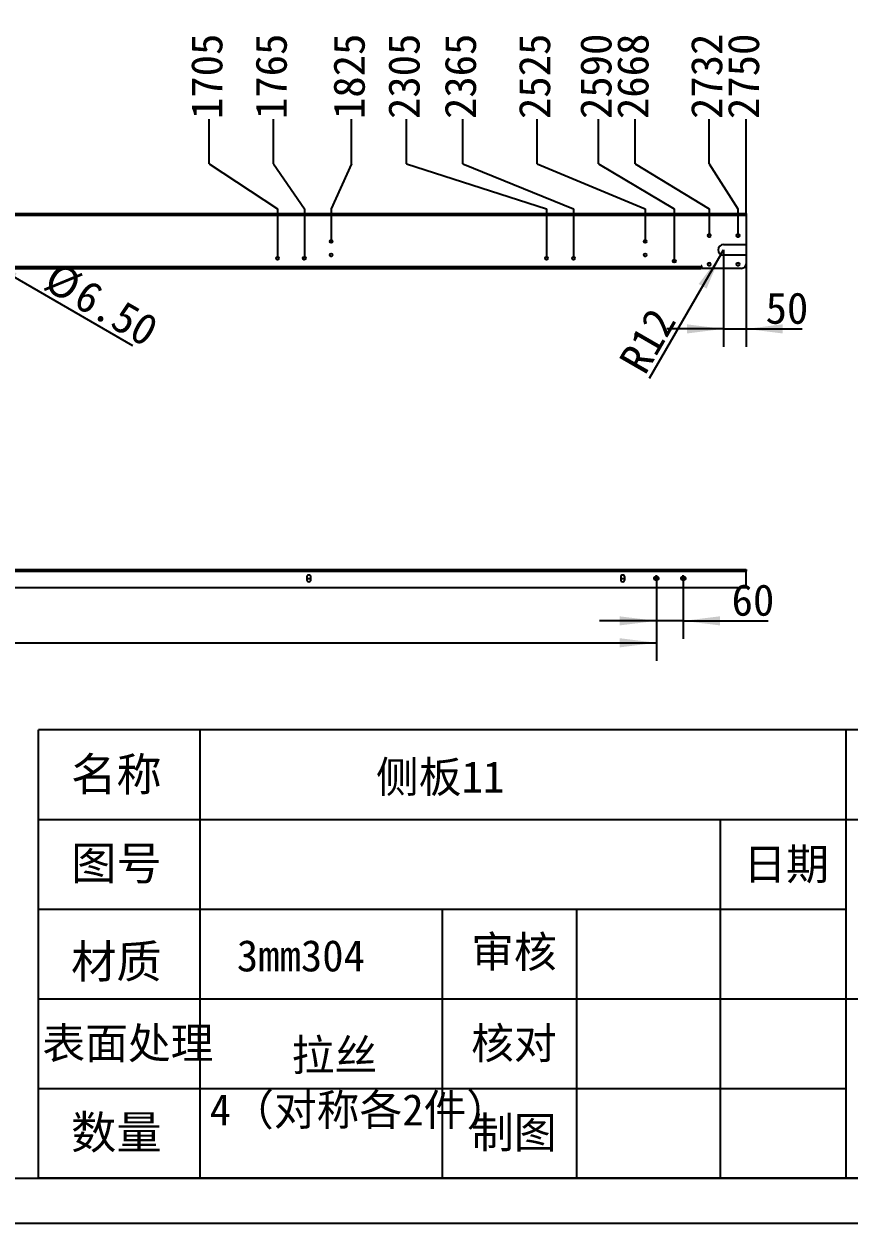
# Model space of a CAD drawing. Header units: millimetres. Extents: x 0 to 297, y 0 to 210.
# Drawn here: x 102.4 to 194.4, y 0 to 133.7 of the extents above; entities that cross this region are included whole.
import ezdxf

# ---------------------------------------------------------------- set-up
doc = ezdxf.new("R2010")
doc.units = ezdxf.units.MM
doc.linetypes.add('SLD-实线', pattern=[0])
doc.layers.add('图框', color=7, linetype='SLD-实线')
doc.styles.add('SLDTEXTSTYLE0', font='SIMSUN.TTC', dxfattribs={"bigfont": 'bigfont'})
doc.styles.add('SLDTEXTSTYLE1', font='SIMSUN.TTC')
doc.styles.add('SLDTEXTSTYLE2', font='SIMSUN.TTC', dxfattribs={"bigfont": 'bigfont'})
doc.dimstyles.new('SLDDIMSTYLE0', dxfattribs={"dimtxt": 3.5, "dimasz": 4.08, "dimexe": 0, "dimexo": 0.0625, "dimgap": 0.875, "dimtad": 2, "dimlfac": 20, "dimrnd": 1e-09, "dimzin": 12, "dimdsep": 46, "dimtxsty": 'SLDTEXTSTYLE1', "dimsah": 1, "dimcen": 0.09, "dimadec": 0, "dimazin": 3, "dimtfac": 1, "dimtofl": 0, "dimtmove": 0, "dimatfit": 3, "dimfxl": 0, "dimfrac": 2, "dimtolj": 1, "dimtzin": 12, "dimarcsym": 0})
doc.dimstyles.new('SLDDIMSTYLE1', dxfattribs={"dimtxt": 3.5, "dimasz": 4.08, "dimexe": 0, "dimexo": 0.0625, "dimgap": 0.875, "dimtad": 2, "dimlfac": 20, "dimrnd": 1e-09, "dimzin": 12, "dimdsep": 46, "dimtxsty": 'SLDTEXTSTYLE1', "dimsah": 1, "dimcen": 0.09, "dimadec": 0, "dimazin": 3, "dimtfac": 1, "dimtmove": 0, "dimatfit": 0, "dimfxl": 0, "dimfrac": 2, "dimtolj": 1, "dimtzin": 12, "dimarcsym": 0})
doc.dimstyles.new('SLDDIMSTYLE3', dxfattribs={"dimtxt": 3.5, "dimasz": 4.08, "dimexe": 0, "dimexo": 0.0625, "dimgap": 0.875, "dimtad": 0, "dimtih": 1, "dimtoh": 1, "dimlfac": 20, "dimrnd": 1e-09, "dimzin": 12, "dimdsep": 46, "dimtxsty": 'SLDTEXTSTYLE1', "dimblk1": 'NONE', "dimblk2": 'NONE', "dimsah": 1, "dimcen": 0.09, "dimadec": 0, "dimazin": 3, "dimtfac": 1, "dimtofl": 0, "dimtmove": 0, "dimatfit": 3, "dimldrblk": 'NONE', "dimfxl": 0, "dimfrac": 2, "dimtolj": 1, "dimtzin": 12, "dimarcsym": 0})
doc.dimstyles.new('SLDDIMSTYLE7', dxfattribs={"dimtxt": 3.5, "dimasz": 4.08, "dimexe": 0, "dimexo": 0.0625, "dimgap": 0.875, "dimtad": 2, "dimlfac": 20, "dimrnd": 1e-09, "dimzin": 4, "dimdsep": 46, "dimtxsty": 'SLDTEXTSTYLE1', "dimblk1": 'NONE', "dimsah": 1, "dimcen": 0, "dimadec": 0, "dimazin": 1, "dimtfac": 1, "dimtmove": 0, "dimatfit": 3, "dimldrblk": 'NONE', "dimfxl": 0, "dimfrac": 2, "dimtolj": 1, "dimtzin": 12, "dimarcsym": 0})
doc.dimstyles.new('SLDDIMSTYLE8', dxfattribs={"dimtxt": 3.5, "dimasz": 4.08, "dimexe": 0, "dimexo": 0.0625, "dimgap": 0.875, "dimtad": 2, "dimlfac": 20, "dimrnd": 1e-09, "dimzin": 12, "dimdsep": 46, "dimtxsty": 'SLDTEXTSTYLE1', "dimsah": 1, "dimcen": 0, "dimadec": 0, "dimazin": 3, "dimtfac": 1, "dimtofl": 0, "dimtmove": 0, "dimatfit": 3, "dimfxl": 0, "dimfrac": 2, "dimtolj": 1, "dimtzin": 12, "dimarcsym": 0})

# ---------------------------------------------------------------- blocks, each defined once
blk = doc.blocks.new('_D_13')
at = {"layer": '图框'}
for p, q in [((123.03, 118.14), (123.03, 123.14)), ((123.03, 118.14), (130.63, 113.14)), ((130.63, 113.14), (130.63, 107.61))]:
    blk.add_line(p, q, dxfattribs=at)
at = {"layer": '图框', "insert": (120.99, 123.14), "char_height": 3.5, "attachment_point": 1, "rotation": 90, "style": 'SLDTEXTSTYLE1'}
blk.add_mtext('1705', dxfattribs=at)
blk = doc.blocks.new('_None')
blk = doc.blocks.new('_D_14')
at = {"layer": '图框'}
for p, q in [((130.2, 118.14), (130.2, 123.14)), ((130.2, 118.14), (133.63, 113.14)), ((133.63, 113.14), (133.63, 107.61))]:
    blk.add_line(p, q, dxfattribs=at)
at = {"layer": '图框', "insert": (128.17, 123.14), "char_height": 3.5, "attachment_point": 1, "rotation": 90, "style": 'SLDTEXTSTYLE1'}
blk.add_mtext('1765', dxfattribs=at)
blk = doc.blocks.new('_D_15')
at = {"layer": '图框'}
for p, q in [((138.9, 118.14), (138.9, 123.14)), ((138.9, 118.14), (136.63, 113.14)), ((136.63, 113.14), (136.63, 109.48))]:
    blk.add_line(p, q, dxfattribs=at)
at = {"layer": '图框', "insert": (136.86, 123.14), "char_height": 3.5, "attachment_point": 1, "rotation": 90, "style": 'SLDTEXTSTYLE1'}
blk.add_mtext('1825', dxfattribs=at)
blk = doc.blocks.new('_D_16')
at = {"layer": '图框'}
for p, q in [((145.02, 118.14), (145.02, 123.14)), ((145.02, 118.14), (160.63, 113.14)), ((160.63, 113.14), (160.63, 107.61))]:
    blk.add_line(p, q, dxfattribs=at)
at = {"layer": '图框', "insert": (142.98, 123.14), "char_height": 3.5, "attachment_point": 1, "rotation": 90, "style": 'SLDTEXTSTYLE1'}
blk.add_mtext('2305', dxfattribs=at)
blk = doc.blocks.new('_D_17')
at = {"layer": '图框'}
for p, q in [((151.3, 118.14), (151.3, 123.14)), ((151.3, 118.14), (163.63, 113.14)), ((163.63, 113.14), (163.63, 107.61))]:
    blk.add_line(p, q, dxfattribs=at)
at = {"layer": '图框', "insert": (149.27, 123.14), "char_height": 3.5, "attachment_point": 1, "rotation": 90, "style": 'SLDTEXTSTYLE1'}
blk.add_mtext('2365', dxfattribs=at)
blk = doc.blocks.new('_D_18')
at = {"layer": '图框'}
for p, q in [((159.58, 118.14), (159.58, 123.14)), ((159.58, 118.14), (171.63, 113.14)), ((171.63, 113.14), (171.63, 109.48))]:
    blk.add_line(p, q, dxfattribs=at)
at = {"layer": '图框', "insert": (157.54, 123.14), "char_height": 3.5, "attachment_point": 1, "rotation": 90, "style": 'SLDTEXTSTYLE1'}
blk.add_mtext('2525', dxfattribs=at)
blk = doc.blocks.new('_D_19')
at = {"layer": '图框'}
for p, q in [((166.42, 118.14), (166.42, 123.14)), ((166.42, 118.14), (174.88, 113.14)), ((174.88, 113.14), (174.88, 107.29))]:
    blk.add_line(p, q, dxfattribs=at)
at = {"layer": '图框', "insert": (164.38, 123.14), "char_height": 3.5, "attachment_point": 1, "rotation": 90, "style": 'SLDTEXTSTYLE1'}
blk.add_mtext('2590', dxfattribs=at)
blk = doc.blocks.new('_D_20')
at = {"layer": '图框'}
for p, q in [((170.53, 118.14), (170.53, 123.14)), ((170.53, 118.14), (178.78, 113.14)), ((178.78, 113.14), (178.78, 110.14))]:
    blk.add_line(p, q, dxfattribs=at)
at = {"layer": '图框', "insert": (168.5, 123.14), "char_height": 3.5, "attachment_point": 1, "rotation": 90, "style": 'SLDTEXTSTYLE1'}
blk.add_mtext('2668', dxfattribs=at)
blk = doc.blocks.new('_D_21')
at = {"layer": '图框'}
for p, q in [((178.76, 118.14), (178.76, 123.14)), ((178.76, 118.14), (181.98, 113.14)), ((181.98, 113.14), (181.98, 110.14))]:
    blk.add_line(p, q, dxfattribs=at)
at = {"layer": '图框', "insert": (176.73, 123.14), "char_height": 3.5, "attachment_point": 1, "rotation": 90, "style": 'SLDTEXTSTYLE1'}
blk.add_mtext('2732', dxfattribs=at)
blk = doc.blocks.new('_D_22')
at = {"layer": '图框'}
blk.add_line((182.88, 112.43), (182.88, 123.14), dxfattribs=at)
at = {"layer": '图框', "insert": (180.84, 123.14), "char_height": 3.5, "attachment_point": 1, "rotation": 90, "style": 'SLDTEXTSTYLE1'}
blk.add_mtext('2750', dxfattribs=at)
blk = doc.blocks.new('_D_31')
at = {"layer": '图框'}
for q in [(97.49, 107.69), (114.48, 97.88)]:
    blk.add_line((97.77, 107.53), q, dxfattribs=at)
blk.add_solid([(97.77, 107.53), (101.05, 105.05), (101.56, 105.93)], dxfattribs=at)
at = {"layer": '图框', "char_height": 3.5, "attachment_point": 1, "rotation": 330, "style": 'SLDTEXTSTYLE1'}
for s, insert in [('%%c', (106.08, 107.37)), ('6.50', (109.43, 105.43))]:
    blk.add_mtext(s, dxfattribs=dict(at, insert=insert))
blk = doc.blocks.new('_D_32')
at = {"layer": '图框'}
for q in [(180.38, 108.54), (172.08, 94.18)]:
    blk.add_line((180.08, 108.02), q, dxfattribs=at)
blk.add_solid([(180.08, 108.02), (177.6, 104.74), (178.48, 104.23)], dxfattribs=at)
at = {"layer": '图框', "insert": (168.58, 96.2), "char_height": 3.5, "attachment_point": 1, "rotation": 60, "style": 'SLDTEXTSTYLE1'}
blk.add_mtext('R12', dxfattribs=at)
blk = doc.blocks.new('_D_33')
at = {"layer": '图框'}
for p, q in [((180.38, 108.54), (180.38, 97.73)), ((182.88, 109.14), (182.88, 97.73)), ((180.38, 99.73), (174.03, 99.73)), ((180.38, 99.73), (182.88, 99.73)), ((182.88, 99.73), (189.14, 99.73))]:
    blk.add_line(p, q, dxfattribs=at)
for points in [[(180.38, 99.73), (176.3, 100.24), (176.3, 99.22)], [(182.88, 99.73), (186.96, 99.22), (186.96, 100.24)]]:
    blk.add_solid(points, dxfattribs=at)
at = {"layer": '图框', "insert": (185.06, 103.8), "char_height": 3.5, "attachment_point": 1, "style": 'SLDTEXTSTYLE1'}
blk.add_mtext('50', dxfattribs=at)
blk = doc.blocks.new('_D_40')
at = {"layer": '图框'}
for p, q in [((55.38, 71.55), (55.38, 62.72)), ((172.88, 71.55), (172.88, 62.72)), ((55.38, 64.72), (172.88, 64.72))]:
    blk.add_line(p, q, dxfattribs=at)
for points in [[(55.38, 64.72), (59.46, 64.21), (59.46, 65.23)], [(172.88, 64.72), (168.8, 65.23), (168.8, 64.21)]]:
    blk.add_solid(points, dxfattribs=at)
at = {"layer": '图框', "insert": (85.12, 68.79), "char_height": 3.5, "attachment_point": 1, "style": 'SLDTEXTSTYLE1'}
blk.add_mtext('2350', dxfattribs=at)
blk = doc.blocks.new('_D_41')
at = {"layer": '图框'}
for p, q in [((172.88, 71.55), (172.88, 65.16)), ((175.88, 71.55), (175.88, 65.16)), ((172.88, 67.16), (166.53, 67.16)), ((175.88, 67.16), (172.88, 67.16)), ((175.88, 67.16), (185.35, 67.16))]:
    blk.add_line(p, q, dxfattribs=at)
for points in [[(172.88, 67.16), (168.8, 67.67), (168.8, 66.66)], [(175.88, 67.16), (179.96, 66.66), (179.96, 67.67)]]:
    blk.add_solid(points, dxfattribs=at)
at = {"layer": '图框', "insert": (181.27, 71.24), "char_height": 3.5, "attachment_point": 1, "style": 'SLDTEXTSTYLE1'}
blk.add_mtext('60', dxfattribs=at)
blk = doc.blocks.new('SW_CENTERMARKSYMBOL_2')
at = {"layer": '图框', "color": 0}
for p, q in [((-0.25, 0), (-0.35, 0)), ((0, 0), (-0.125, 0)), ((0, 0.25), (0, 0.35)), ((0, 0), (0, 0.125)), ((0, 0), (0, -0.125)), ((0, 0), (0.125, 0)), ((0.25, 0), (0.35, 0)), ((0, -0.25), (0, -0.35))]:
    blk.add_line(p, q, dxfattribs=at)
blk = doc.blocks.new('SW_CENTERMARKSYMBOL_3')
at = {"layer": '图框', "color": 0}
for p, q in [((-0.25, 0), (-0.35, 0)), ((0, 0), (-0.125, 0)), ((0, 0.25), (0, 0.35)), ((0, 0), (0, 0.125)), ((0, 0), (0, -0.125)), ((0, 0), (0.125, 0)), ((0.25, 0), (0.35, 0)), ((0, -0.25), (0, -0.35))]:
    blk.add_line(p, q, dxfattribs=at)

msp = doc.modelspace()

# ---------------------------------------------------------------- linework, layer by layer
at = {"color": 7, "linetype": 'SLD-实线', "lineweight": 25}
for p, q in [((45.37710829, 112.58368343), (182.87710829, 112.58368343)), ((45.37710829, 112.43368343), (182.87710829, 112.43368343)), ((45.37710829, 112.39685343), (182.87710829, 112.39685343)), ((182.87710829, 112.58368343), (182.87710829, 112.43368343)), ((182.87710829, 112.39685343), (182.87710829, 112.43368343)), ((182.87710829, 112.39685343), (182.87710829, 109.14118343)), ((180.37710829, 109.14118343), (182.87710829, 109.14118343)), ((182.87710829, 107.94118343), (180.37710829, 107.94118343)), ((182.87710829, 107.94118343), (182.87710829, 106.98368343)), ((177.87710829, 106.67051343), (50.37710829, 106.67051343)), ((50.37710829, 106.63368343), (177.87710829, 106.63368343)), ((50.37710829, 106.48368343), (177.87710829, 106.48368343)), ((177.95210829, 106.74551343), (177.87710829, 106.74551343)), ((177.87710829, 106.74551343), (177.87710829, 106.67051343)), ((177.87710829, 106.63368343), (177.87710829, 106.67051343)), ((177.87710829, 106.48368343), (177.87710829, 106.63368343)), ((177.95210829, 106.48368343), (177.95210829, 106.74551343)), ((182.37710829, 106.48368343), (177.95210829, 106.48368343)), ((45.37710829, 72.90367724), (182.87710829, 72.90367724)), ((45.37710829, 72.71684724), (182.87710829, 72.71684724)), ((182.87710829, 72.90367724), (182.87710829, 72.71684724)), ((182.87710829, 70.90367724), (182.87710829, 72.71684724)), ((45.37710829, 70.90367724), (182.87710829, 70.90367724)), ((133.90210829, 72.05367724), (133.90210829, 71.75367724)), ((133.90210829, 71.90367724), (134.35210829, 71.90367724)), ((134.35210829, 71.75367724), (134.35210829, 72.05367724)), ((168.90210829, 72.05367724), (168.90210829, 71.75367724)), ((168.90210829, 71.90367724), (169.35210829, 71.90367724)), ((169.35210829, 71.75367724), (169.35210829, 72.05367724)), ((172.65210829, 71.90367724), (173.10210829, 71.90367724)), ((175.65210829, 71.90367724), (176.10210829, 71.90367724))]:
    msp.add_line(p, q, dxfattribs=at)
for centre, radius in [((178.77710829, 110.14118343), 0.17), ((181.97710829, 110.14118343), 0.17), ((136.62710829, 109.48368343), 0.17), ((171.62710829, 109.48368343), 0.17), ((130.62710829, 107.60868343), 0.1625), ((133.62710829, 107.60868343), 0.1625), ((136.62710829, 107.98368343), 0.17), ((160.62710829, 107.60868343), 0.1625), ((163.62710829, 107.60868343), 0.1625), ((171.62710829, 107.98368343), 0.17), ((174.87710829, 107.29118343), 0.17), ((178.77710829, 106.94118343), 0.17), ((181.97710829, 106.94118343), 0.17), ((172.87710829, 71.90367724), 0.225), ((175.87710829, 71.90367724), 0.225)]:
    msp.add_circle(centre, radius, dxfattribs=at)
at = {"color": 7, "linetype": 'SLD-实线', "lineweight": 18}
for centre in [(178.77710829, 110.14118343), (181.97710829, 110.14118343), (178.77710829, 106.94118343), (181.97710829, 106.94118343)]:
    msp.add_arc(centre, 0.2, 255, 195, dxfattribs=at)
at = {"color": 7, "linetype": 'SLD-实线', "lineweight": 25}
for centre, radius, start, end in [((180.37710829, 108.54118343), 0.6, 90, 270), ((182.37710829, 106.98368343), 0.5, 270, 0), ((134.12710829, 72.05367724), 0.225, 0, 180), ((169.12710829, 72.05367724), 0.225, 0, 180), ((134.12710829, 71.75367724), 0.225, 180, 0), ((169.12710829, 71.75367724), 0.225, 180, 0)]:
    msp.add_arc(centre, radius, start, end, dxfattribs=at)
at = {"layer": '图框'}
for p, q in [((291.99342736, 54.99937986), (103.99342736, 54.99937986)), ((103.99342736, 4.99937986), (103.99342736, 54.99937986)), ((121.99342736, 54.99937986), (121.99342736, 4.99937986)), ((193.99342736, 54.99937986), (193.99342736, 4.99937986)), ((103.99342736, 44.99937986), (291.99342736, 44.99937986)), ((179.99342736, 44.99937986), (179.99342736, 4.99937986)), ((103.99342736, 34.99937986), (193.99342736, 34.99937986)), ((148.99342736, 34.99937986), (148.99342736, 4.99937986)), ((163.99342736, 34.99937986), (163.99342736, 4.99937986)), ((103.99342736, 24.99937986), (291.99342736, 24.99937986)), ((103.99342736, 14.99937986), (193.99342736, 14.99937986)), ((4.99342736, 4.99937986), (291.99342736, 4.99937986)), ((291.99342736, 4.99937986), (103.99342736, 4.99937986)), ((-0.00657264, -0.00062014), (296.99342736, -0.00062014))]:
    msp.add_line(p, q, dxfattribs=at)

# ---------------------------------------------------------------- block references
for name, p in [('SW_CENTERMARKSYMBOL_2', (172.87710829, 71.90367724)), ('SW_CENTERMARKSYMBOL_3', (175.87710829, 71.90367724))]:
    msp.add_blockref(name, p, dxfattribs=at)

# ---------------------------------------------------------------- texts
at = {"layer": '图框', "attachment_point": 1}
for s, insert, char_height, style in [('\\M+196BC\\M+18FCC', (107.62016728, 51.90909016), 3.7041666667, 'SLDTEXTSTYLE2'), ('侧\\M+194C211', (141.61124073, 51.5122324), 3.5, 'SLDTEXTSTYLE0'), ('图\\M+18D86', (107.62016728, 41.98671283), 3.704166667, 'SLDTEXTSTYLE2'), ('\\M+193FA\\M+18AFA', (182.58055555, 41.78606498), 3.5, 'SLDTEXTSTYLE0'), ('审\\M+18A6A', (152.22040459, 32.00138315), 3.5, 'SLDTEXTSTYLE0'), ('\\M+18DDE质', (107.62016728, 31.0343603), 3.704166667, 'SLDTEXTSTYLE2'), ('3mm304', (126.09840144, 31.56715331), 3.5, 'SLDTEXTSTYLE1'), ('\\M+1955C\\M+196CA处\\M+1979D', (104.40897169, 21.81692721), 3.5, 'SLDTEXTSTYLE2'), ('\\M+18A6A对', (152.22040459, 21.81692721), 3.5, 'SLDTEXTSTYLE0'), ('\\M+19D66丝', (132.20881723, 20.48655382), 3.5, 'SLDTEXTSTYLE0'), ('4\\M+18169对\\M+18FCC\\M+18A652\\M+18C8F\\M+1816A', (123.07317248, 14.37696653), 3.5, 'SLDTEXTSTYLE0'), ('\\M+19094\\M+197CA', (107.62016728, 11.97259904), 3.7041666667, 'SLDTEXTSTYLE2'), ('\\M+190A7图', (152.22040459, 11.85422849), 3.5, 'SLDTEXTSTYLE0')]:
    msp.add_mtext(s, dxfattribs=dict(at, insert=insert, char_height=char_height, style=style))

# ---------------------------------------------------------------- dimensions: what is measured, and where the dimension line sits
at = {"layer": '图框'}
for feature_location, offset, picture, middle in [((130.62710829, 107.60868343), (-7.59889366, 15.53133401), '_D_13', (123.02821463, 127.21362843)), ((133.62710829, 107.60868343), (-3.42324378, 15.53133401), '_D_14', (130.20386451, 127.21362843)), ((136.62710829, 109.48368343), (2.26860347, 13.65633401), '_D_15', (138.89571177, 127.21362843)), ((160.62710829, 107.60868343), (-15.60788706, 15.53133401), '_D_16', (145.01922123, 127.21362843)), ((163.62710829, 107.60868343), (-12.32383734, 15.53133401), '_D_17', (151.30327095, 127.21362843)), ((171.62710829, 109.48368343), (-12.05042973, 13.65633401), '_D_18', (159.57667856, 127.21362843)), ((174.87710829, 107.29118343), (-8.45738842, 15.84883401), '_D_19', (166.41971987, 127.21362843)), ((178.77710829, 110.14118343), (-8.24304131, 12.99883401), '_D_20', (170.53406698, 127.21362843)), ((181.97710829, 110.14118343), (-3.2143471, 12.99883401), '_D_21', (178.76276119, 127.21362843)), ((182.87710829, 112.43368343), (0, 10.70633401), '_D_22', (182.87710829, 127.21362843))]:
    dim = msp.add_ordinate_dim(feature_location=feature_location, offset=offset, dtype=1, origin=(45.37710829, 112.43368343), dimstyle='SLDDIMSTYLE3', dxfattribs=at)
    dim.commit()
    dim.dimension.update_dxf_attribs({"geometry": picture, "text_midpoint": middle})
dim = msp.add_radius_dim(center=(180.37710829, 108.54118343), mpoint=(180.07710829, 108.02156819), dimstyle='SLDDIMSTYLE8', dxfattribs=at)
dim.commit()
dim.dimension.update_dxf_attribs({"geometry": '_D_32', "text_midpoint": (173.53643001, 96.69277378), "dimtype": 164})
dim = msp.add_linear_dim(base=(182.87710829, 99.72892265), p1=(180.37710829, 108.54118343), p2=(182.87710829, 109.14118343), angle=0, dimstyle='SLDDIMSTYLE1', dxfattribs=at)
dim.commit()
dim.dimension.update_dxf_attribs({"geometry": '_D_33', "text_midpoint": (187.10149632, 99.72892265), "dimtype": 160})
dim = msp.add_diameter_dim_2p(p1=(97.48637916, 107.68993343), p2=(97.76783742, 107.52743343), dimstyle='SLDDIMSTYLE7', dxfattribs=at)
dim.commit()
dim.dimension.update_dxf_attribs({"geometry": '_D_31', "text_midpoint": (109.51558074, 100.74488643), "dimtype": 163})
for base, p1, dimstyle, picture, middle in [((172.87710829, 64.7183604), (55.37710829, 71.55367724), 'SLDDIMSTYLE0', '_D_40', (89.19297555, 64.7183604)), ((172.87710829, 67.16425431), (175.87710829, 71.55367724), 'SLDDIMSTYLE1', '_D_41', (183.31143037, 67.16425431))]:
    dim = msp.add_linear_dim(base=base, p1=p1, p2=(172.87710829, 71.55367724), dimstyle=dimstyle, dxfattribs=at)
    dim.commit()
    dim.dimension.update_dxf_attribs({"geometry": picture, "text_midpoint": middle, "dimtype": 160})

doc.saveas('drawing.dxf')
